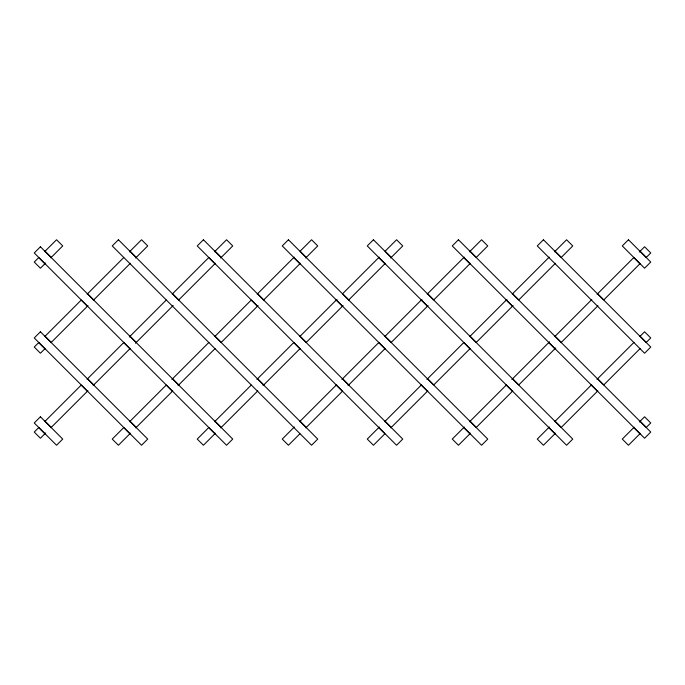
<?xml version="1.0" encoding="UTF-8"?>
<svg xmlns="http://www.w3.org/2000/svg" width="685" height="685" viewBox="0 0 685 685"><rect width="100%" height="100%" fill="white"/><g stroke="black" fill="none" stroke-linecap="round" stroke-linejoin="round"><path stroke-width="1.03" d="M44.653 251.643L56.547 239.75L62.72 245.924L50.827 257.817M45.63 263.014L40.424 268.22L34.25 262.047L38.711 257.586L44.885 263.759M38.788 342.517L34.25 347.055L40.424 353.229L44.962 348.691M44.833 336.472L81.215 300.09L87.389 306.263M87.149 294.156L123.72 257.586M129.465 251.84L141.555 239.75L147.729 245.924L135.639 258.014M51.007 342.646L88.031 305.621M93.323 300.33L130.347 263.305M38.771 427.534L34.25 432.055L40.424 438.237L45.707 432.954M44.808 421.498L81.215 385.09L87.389 391.272M87.038 379.267L123.994 342.312M129.277 337.037L166.224 300.081M172.26 294.045L208.719 257.586L214.902 263.759M214.491 251.815L226.555 239.75L232.737 245.924L220.664 257.988M50.981 427.671L87.937 390.724M93.22 385.441L130.167 348.494M135.45 343.211L173.159 305.501M178.434 300.227L215.39 263.271M129.602 421.712L166.224 385.09L172.397 391.272M171.884 379.43L208.882 342.431M214.919 336.395L251.224 300.09L257.406 306.263M257.2 294.113L294.199 257.115M130.493 433.168L118.419 445.25L112.237 439.076L123.72 427.594L129.893 433.776M135.784 427.885L172.774 390.887M178.066 385.604L215.056 348.605M221.101 342.568L258.091 305.57M263.382 300.287L300.373 263.288M305.656 258.005L317.737 245.924L311.564 239.75L300.09 251.224L306.263 257.406M214.61 421.712L251.224 385.09M256.892 379.43L293.891 342.431M299.927 336.395L336.926 299.396M379.207 257.115L342.594 293.728L348.768 299.91M215.501 433.168L203.419 445.25L197.246 439.076L208.719 427.594L214.902 433.776M220.784 427.885L257.783 390.887M263.066 385.604L300.064 348.605M306.101 342.568L343.099 305.57M348.382 300.287L385.381 263.288M390.664 258.005L402.746 245.924L396.572 239.75L385.098 251.224L391.272 257.406M294.336 426.995L282.254 439.076L288.428 445.25L299.902 433.776M299.619 421.712L336.618 384.713M341.901 379.43L378.899 342.431M384.936 336.395L421.934 299.396M427.217 294.113L464.216 257.115M469.499 251.832L481.581 239.75L487.754 245.924L476.28 257.406L470.098 251.224M305.793 427.885L342.406 391.272L336.232 385.09M348.074 385.604L385.073 348.605M391.109 342.568L428.108 305.57M470.389 263.288L433.776 299.91L427.594 293.728M379.344 426.995L367.263 439.076L373.436 445.25L384.91 433.776L378.736 427.594M384.627 421.712L421.617 384.713M426.909 379.43L463.899 342.431M469.944 336.395L506.934 299.396M512.226 294.113L549.216 257.115M554.507 251.832L566.581 239.75L572.763 245.924L561.28 257.406L555.107 251.224M390.801 427.885L427.8 390.887M470.081 348.605L433.776 384.91L427.594 378.736M476.118 342.568L513.116 305.57M555.398 263.288L518.776 299.91L512.603 293.728M464.336 427.012L452.263 439.076L458.445 445.25L470.509 433.185M469.61 421.729L506.566 384.773M511.841 379.499L549.55 341.789M554.833 336.506L591.78 299.559M597.063 294.276L634.019 257.329M639.293 252.046L644.576 246.763L650.75 252.945L646.229 257.466M512.74 390.955L476.28 427.414L470.098 421.241M555.723 347.963L518.776 384.919L512.603 378.736M561.006 342.688L597.962 305.733M640.192 263.502L603.785 299.91L597.611 293.728M549.361 426.986L537.271 439.076L543.445 445.25L555.535 433.16M554.653 421.695L591.677 384.67M596.969 379.379L633.993 342.354M640.038 336.309L644.576 331.771L650.75 337.945L646.212 342.483M597.851 390.844L561.28 427.414L555.107 421.241M640.167 348.528L603.785 384.91L597.611 378.736M634.173 427.183L622.28 439.076L628.453 445.25L640.347 433.357M639.37 421.986L644.576 416.78L650.75 422.953L646.289 427.414L640.115 421.241M640.115 251.224L646.289 257.406M633.753 257.586L639.936 263.759M640.115 336.232L646.289 342.406M555.107 336.232L561.28 342.406M463.745 257.586L469.919 263.759M506.249 300.09L512.423 306.263M548.753 342.594L554.927 348.768M591.249 385.09L597.431 391.272M633.753 427.594L639.936 433.776M470.098 336.232L476.28 342.406M378.736 257.586L384.91 263.759M421.241 300.09L427.414 306.263M463.745 342.594L469.919 348.768M506.249 385.09L512.423 391.272M548.753 427.594L554.927 433.776M385.09 336.232L391.272 342.406M293.728 257.586L299.902 263.759M336.232 300.09L342.406 306.263M378.736 342.594L384.91 348.768M421.241 385.09L427.414 391.272M463.745 427.594L469.919 433.776M215.081 251.224L221.255 257.406M257.586 293.728L263.759 299.91M300.09 336.232L306.263 342.406M342.594 378.736L348.768 384.91M385.09 421.241L391.272 427.414M293.728 342.594L299.902 348.768M130.073 251.224L136.246 257.406M172.577 293.728L178.751 299.91M215.081 336.232L221.255 342.406M257.586 378.736L263.759 384.91M300.09 421.241L306.263 427.414M45.064 251.224L51.247 257.406M87.569 293.728L93.751 299.91M130.073 336.232L136.246 342.406M172.577 378.736L178.751 384.91M215.081 421.241L221.255 427.414M123.72 342.594L129.893 348.768M45.064 336.232L51.247 342.406M87.569 378.736L93.751 384.91M130.073 421.241L136.246 427.414M38.711 342.594L44.885 348.768M45.064 421.241L51.247 427.414M38.711 427.594L44.885 433.776M40.424 246.763L34.25 252.945L226.555 445.25L232.737 439.076L40.424 246.763M118.419 239.75L112.237 245.924L311.564 445.25L317.737 439.076L118.419 239.75M40.424 331.771L34.25 337.945L141.555 445.25L147.729 439.076L40.424 331.771M203.419 239.75L197.246 245.924L396.572 445.25L402.746 439.076L203.419 239.75M40.424 416.78L34.25 422.953L56.547 445.25L62.72 439.076L40.424 416.78M288.428 239.75L282.254 245.924L481.581 445.25L487.754 439.076L288.428 239.75M373.436 239.75L367.263 245.924L566.581 445.25L572.763 439.076L373.436 239.75M458.445 239.75L452.263 245.924L644.576 438.237L650.75 432.055L458.445 239.75M543.445 239.75L537.271 245.924L644.576 353.229L650.75 347.055L543.445 239.75M628.453 239.75L622.28 245.924L644.576 268.22L650.75 262.047L628.453 239.75"/></g></svg>
